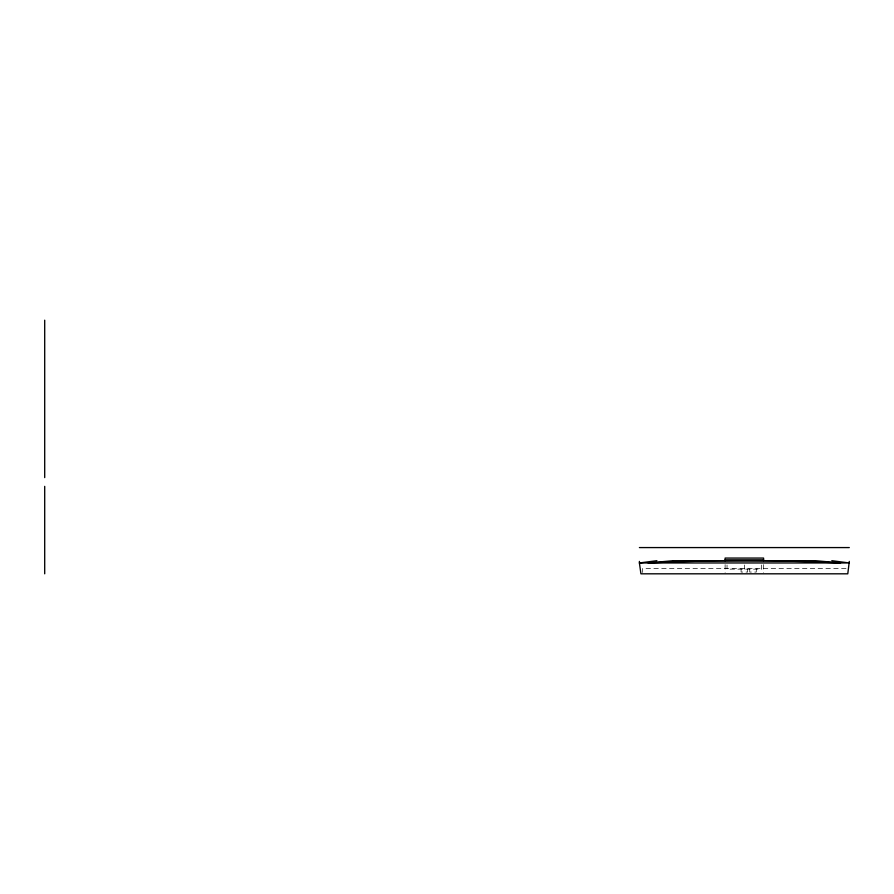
<?xml version="1.0" encoding="UTF-8"?>
<svg xmlns="http://www.w3.org/2000/svg" width="894" height="894" viewBox="0 0 894 894"><rect width="100%" height="100%" fill="white"/><g stroke="black" fill="none" stroke-linecap="round" stroke-linejoin="round"><path stroke-width="0.67" stroke-dasharray="4.47 3.35" d="M846.026 568.562L642.674 568.562L642.674 572.495M763.588 564.628L763.588 572.495M761.666 564.997L761.666 569.143L727.034 569.143L727.034 564.997M756.279 569.143L756.279 572.059L749.742 572.059L749.742 569.143M747.619 569.143L747.619 572.059L741.081 572.059L741.081 569.143M744.356 564.997L744.356 569.143M725.112 564.628L725.112 572.495"/><path stroke-width="1.34" d="M656.9 560.694L639.4 562.963L640.931 573.814L847.78 573.814L849.3 561.41M639.4 547.575L849.3 547.575M725.112 559.823L763.588 559.823M831.811 560.694L849.3 562.963L639.4 562.963L639.4 561.41M763.588 560.694L763.588 558.068L725.112 558.068L725.112 560.694M44.7 320.186L44.7 477.608M44.7 486.358L44.7 573.814M673.07 560.694L648.15 562.963A2091.938 2091.938 0 0 1 840.55 562.963L815.63 560.694L673.07 560.694"/></g></svg>
